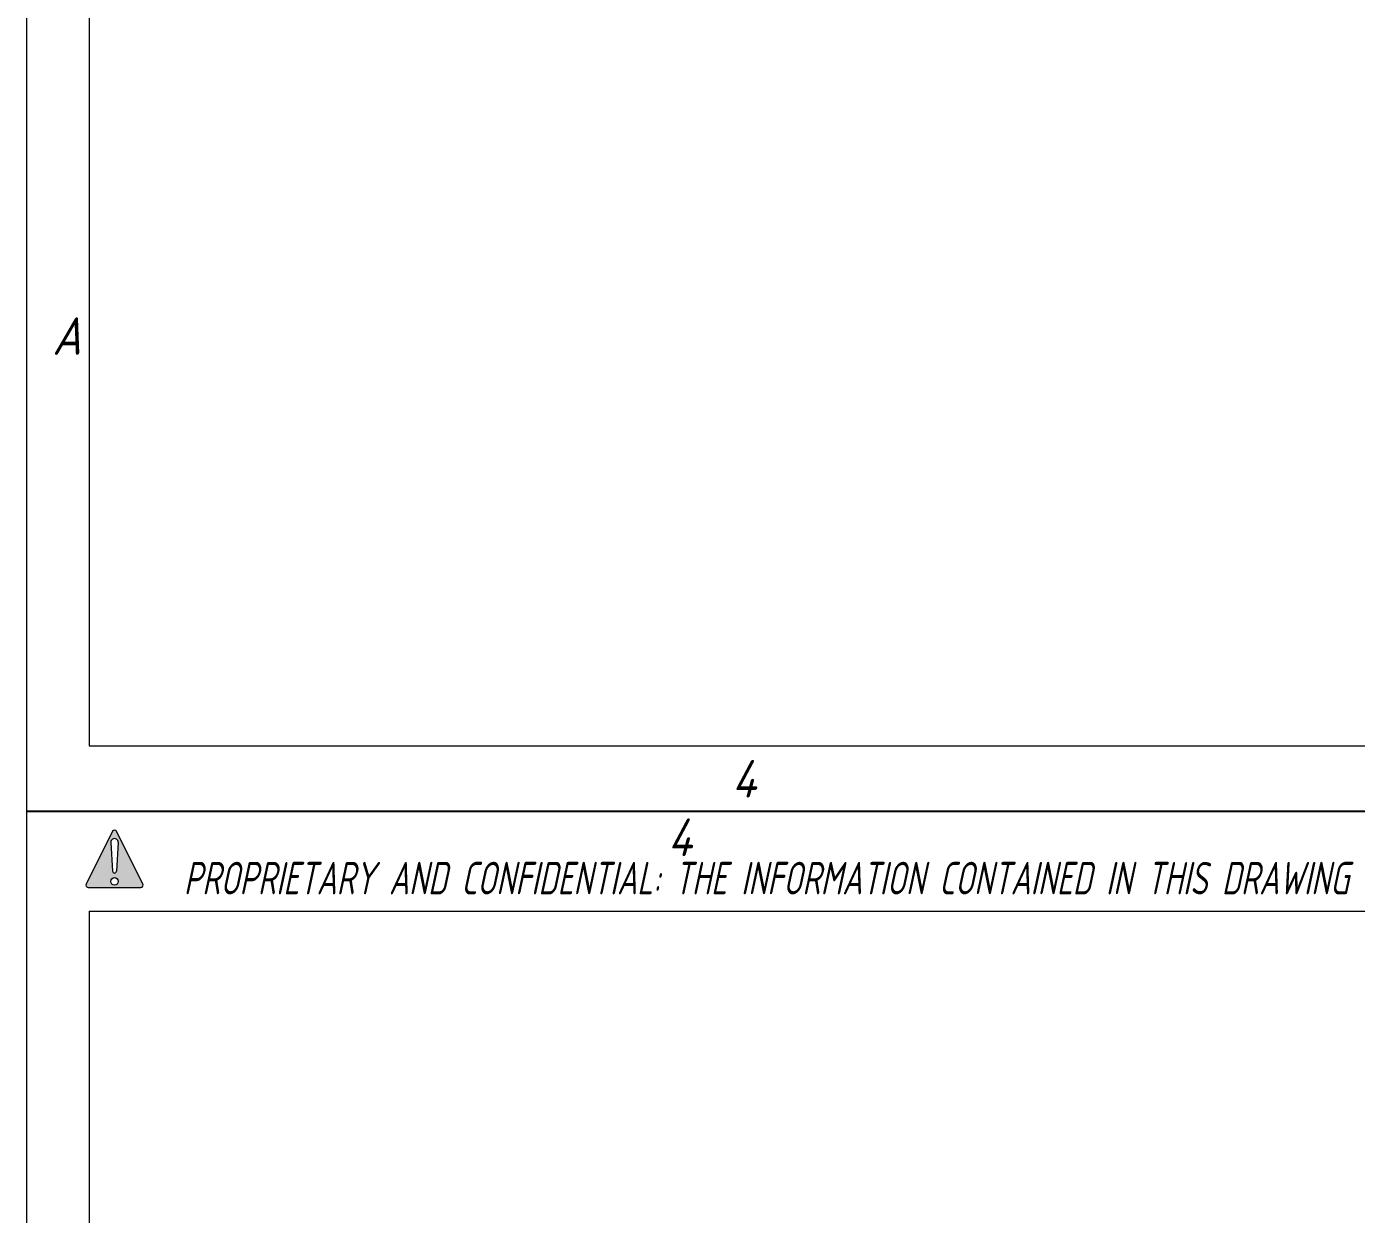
# Model space of a CAD drawing. Header units: millimetres. Extents: x -962 to 79815, y -55582 to 115780.
# Drawn here: x -962 to 19473, y 52461 to 70717 of the extents above; entities that cross this region are included whole.
import ezdxf

# ---------------------------------------------------------------- set-up
doc = ezdxf.new("R2010")
doc.units = ezdxf.units.MM
doc.layers.add('01 Heavy line', color=7, linetype='Continuous', lineweight=18)
doc.styles.add('GB', font='gbeitc.shx', dxfattribs={"width": 0.8, "bigfont": 'gbcbig.shx'})

# ---------------------------------------------------------------- blocks, each defined once
blk = doc.blocks.new('00-Greenex-京立蔚蓝英文图框')
at = {"layer": '01 Heavy line', "true_color": 0xfed300}
h = blk.add_hatch(color=40, dxfattribs=at)
edge = h.paths.add_edge_path(flags=0)
edge.add_line((1.863949477344942, 6.384977294725559), (-0.2448044046798277, 2.167469530675476))
edge.add_arc((-0.08380751030004241, 2.086971083485594), 0.1799999999999392, 153.4349488229249, 270.0000000000678)
edge.add_line((-0.0838075102998328, 1.906971083485473), (4.133700253749957, 1.906971083485416))
edge.add_arc((4.133700253749996, 2.086971083485594), 0.1800000000000266, 269.9999999999882, 386.5650511770431)
edge.add_line((4.294697148129941, 2.167469530675476), (2.18594326610493, 6.384977294725559))
edge.add_arc((2.024946371724977, 6.30447884753562), 0.1799999999999903, 26.56505117707026, 153.4349488229411)
edge = h.paths.add_edge_path(flags=0)
edge.add_arc((2.024946371724977, 2.386971083485605), 0.2999999999999995, 0, 360)
edge = h.paths.add_edge_path(flags=0)
edge.add_arc((2.024946371724977, 5.506971083485553), 0.2999999999999581, -3.7350823847792185, 183.735082384784, ccw=False)
edge.add_line((2.324309147087064, 5.487428086595116), (2.174627759406017, 3.194584471700637))
edge.add_arc((2.024946371724977, 3.204355970145912), 0.1500000000000015, 183.7350823847959, 356.26491761520197, ccw=False)
edge.add_line((1.87526498404385, 3.194584471700637), (1.725583596362814, 5.48742808659506))
at = {"layer": '01 Heavy line', "color": 4, "lineweight": 25}
blk.add_line((-5, 8), (415, 8), dxfattribs=at)
at = {"layer": '01 Heavy line', "color": 4}
for p, q in [((-5, 8), (-5, -289)), ((-5, -289), (415, -289))]:
    blk.add_line(p, q, dxfattribs=at)
at = {"layer": '01 Heavy line', "color": 40, "lineweight": 18, "true_color": 0xfed300}
for p, q in [((1.863949477344963, 6.384977294725559), (-0.2448044046798206, 2.167469530675476)), ((4.294697148129949, 2.167469530675476), (2.185943266104923, 6.384977294725559)), ((1.72558359636281, 5.487428086595116), (1.875264984043848, 3.194584471700637)), ((2.324309147087062, 5.487428086595116), (2.174627759406015, 3.194584471700637)), ((-0.0838075102998328, 1.906971083485473), (4.133700253749957, 1.906971083485416))]:
    blk.add_line(p, q, dxfattribs=at)
at = {"layer": '01 Heavy line', "color": 7, "lineweight": 18}
for p, q in [((0, 0), (410, 0)), ((0, 0), (0, -283.7759080170654)), ((0, -283.7759080170654), (410, -283.7759080170654))]:
    blk.add_line(p, q, dxfattribs=at)
at = {"layer": '01 Heavy line', "color": 40, "lineweight": 18, "true_color": 0xfed300}
blk.add_circle((2.024946371724977, 2.386971083485605), 0.2999999999999923, dxfattribs=at)
for centre, radius, start, end in [((2.024946371724977, 6.30447884753562), 0.1800000000000219, 26.56505117708017, 153.4349488229275), ((2.024946371724977, 5.506971083485553), 0.2999999999999973, 356.2649176152226, 183.7350823847774), ((2.024946371724977, 3.204355970145912), 0.1500000000000469, 183.735082384797, 356.264917615203), ((-0.08380751030004241, 2.086971083485594), 0.1800000000001433, 153.4349488229237, 270.0000000000678), ((4.133700253749996, 2.086971083485594), 0.1800000000001774, 269.9999999999882, 26.56505117704026)]:
    blk.add_arc(centre, radius, start, end, dxfattribs=at)
at = {"layer": '01 Heavy line', "color": 4, "style": 'GB'}
for s, p in [('4', (46.21951219511902, 4.406100690190215)), ('A', (-2.951219512186071, -252.5341371981121)), ('4', (51.34146341462838, -287.9207061518682))]:
    blk.add_text(s, height=3, dxfattribs=at).set_placement(p)
at = {"layer": '01 Heavy line', "color": 4, "insert": (7.560994384188234, 3.946017867419869), "char_height": 2.600000000000001, "attachment_point": 1, "style": 'GB'}
blk.add_mtext('PROPRIETARY AND CONFIDENTIAL: THE INFORMATION CONTAINED IN THIS DRAWING IS THE SOLE PROPETY OF Greenex TECHNOLOGY CO.,LTD. ANY REPRODUCTION IN PART OR AS A WHOLE WITHOUT THE PERMISSION FROM Greenex IS PROHIBITED.', dxfattribs=at)

msp = doc.modelspace()

# ---------------------------------------------------------------- block references
at = {"xscale": 192.3257142857143, "yscale": 192.3257142857143, "zscale": 192.3257142857143}
for p in [(0, 114241.4742857143), (0, 57120.73714285715)]:
    msp.add_blockref('00-Greenex-京立蔚蓝英文图框', p, dxfattribs=at)

doc.saveas('drawing.dxf')
